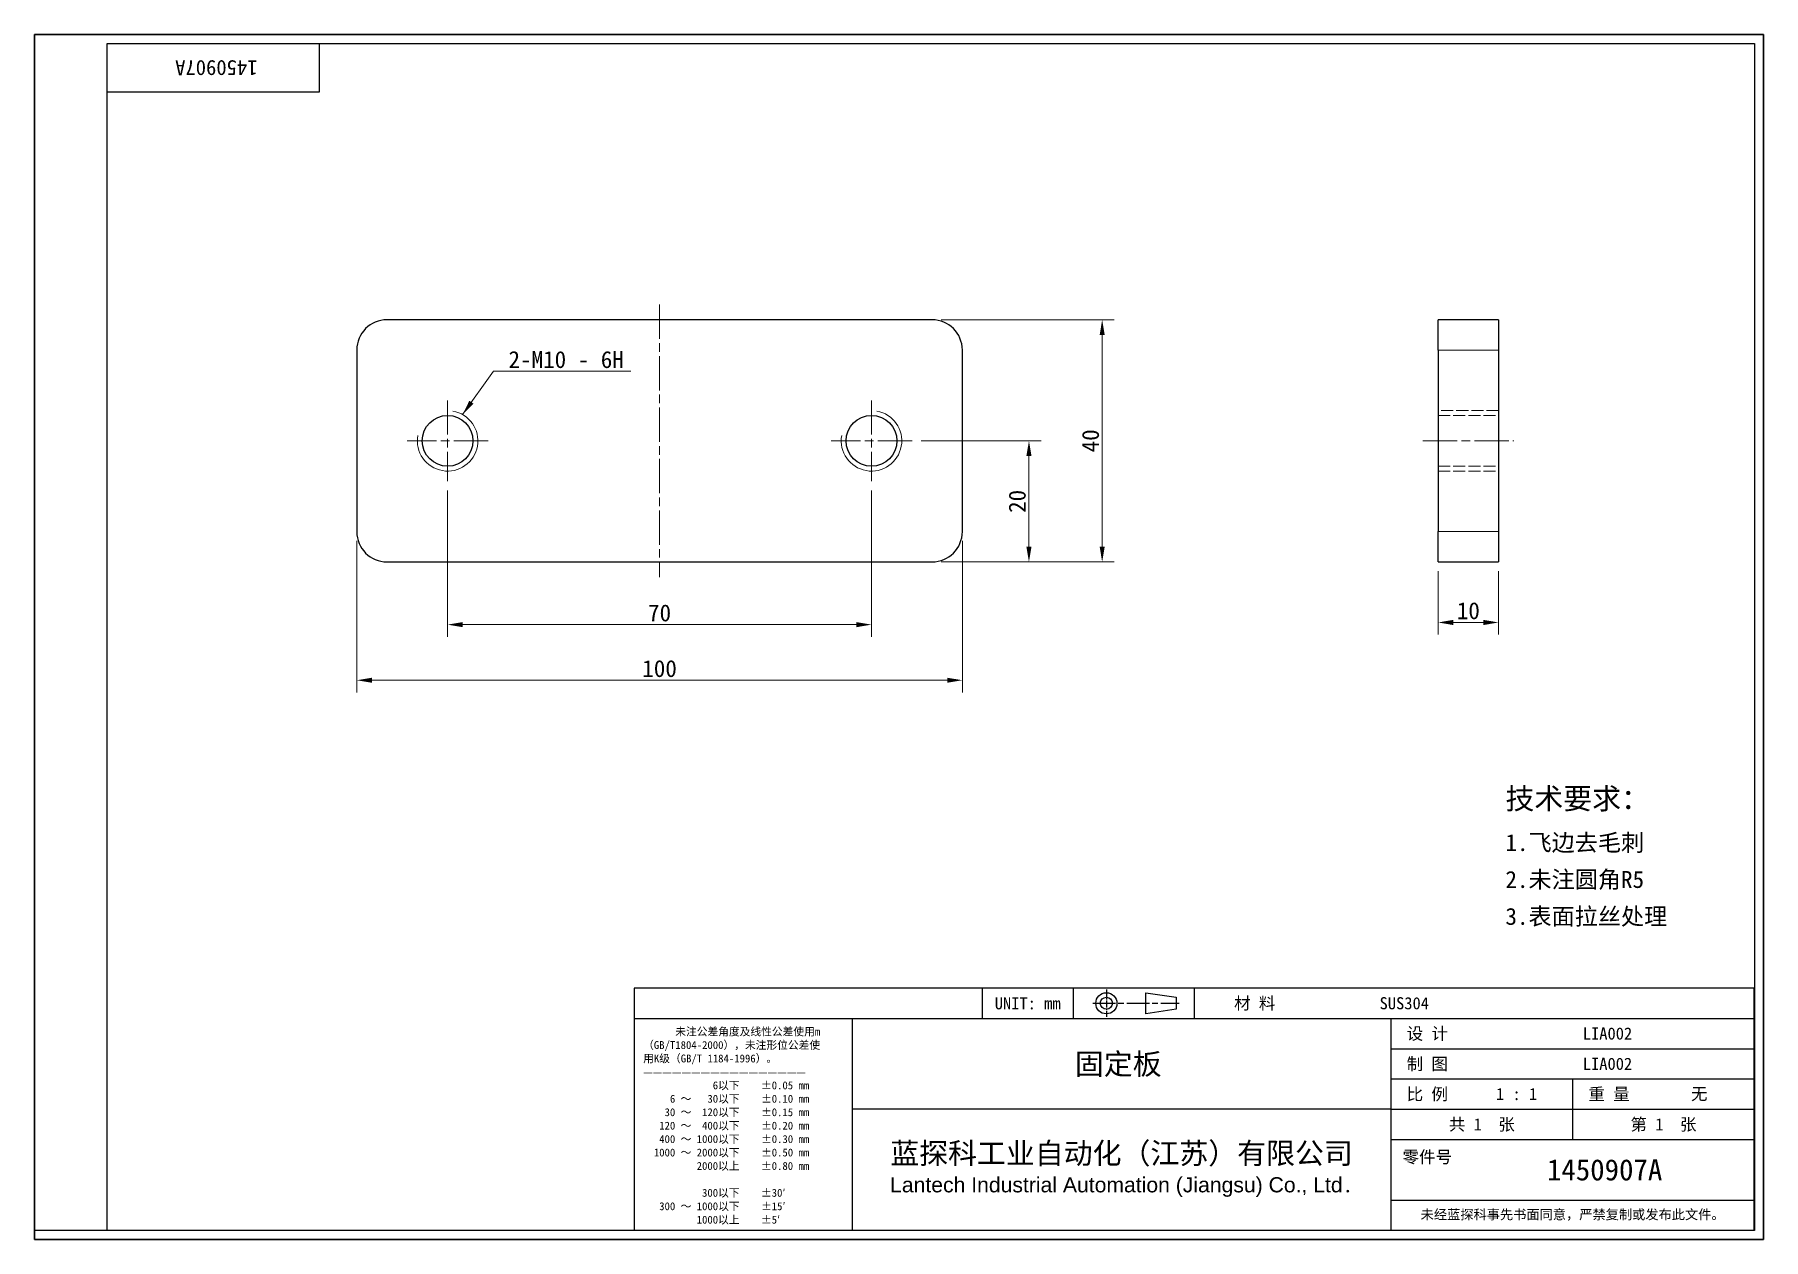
# Model space of a CAD drawing. Header units: millimetres. Extents: x 6 to 292, y 5 to 205.
import ezdxf
from ezdxf.enums import TextEntityAlignment as Align

# ---------------------------------------------------------------- set-up
doc = ezdxf.new("R2010")
doc.units = ezdxf.units.MM
doc.linetypes.add('CHAIN', pattern=[0.3543, 0.2362, -0.0295, 0.0591, -0.0295])
doc.linetypes.add('DASHED', pattern=[0.2067, 0.1654, -0.0413])
for name, color, linetype, lineweight in [('1', 7, 'Continuous', 18), ('可见 (ISO)', 7, 'Continuous', 25), ('可见窄的 (ISO)', 7, 'Continuous', 18), ('图框 (ISO)', 7, 'Continuous', 35), ('标题 (ISO)', 7, 'Continuous', 25)]:
    doc.layers.add(name, color=color, linetype=linetype, lineweight=lineweight)
for name, color, linetype, lineweight, true_color in [('中心标记 (ISO)', 1, 'CHAIN', 18, 0xff0000), ('中心线 (ISO)', 1, 'CHAIN', 18, 0xff0000), ('尺寸 (ISO)', 7, 'Continuous', 18, 0x008000), ('符号 (ISO)', 7, 'Continuous', 18, 0x008000), ('隐藏 (ISO)', 5, 'DASHED', 18, 0x0000ff)]:
    doc.layers.add(name, color=color, linetype=linetype, lineweight=lineweight, true_color=true_color)
doc.styles.add('文本样式164', font='SimSun.ttf')
doc.styles.add('文本样式165', font='SimSun.ttf')
doc.styles.add('文本样式74', font='SimSun.ttf')
doc.styles.add('最新国标', font='simfang.ttf')
doc.styles.add('注释文本 (ISO)', font='simfang.ttf')
doc.dimstyles.new('默认 (GB)', dxfattribs={"dimtxt": 2.8, "dimasz": 2.5, "dimexe": 2, "dimexo": 1.5, "dimgap": 0.5, "dimtad": 1, "dimtoh": 1, "dimdsep": 46, "dimtxsty": '最新国标', "dimcen": 0.09, "dimdle": 10, "dimclrd": 256, "dimclre": 256, "dimclrt": 256, "dimaunit": 1, "dimadec": 3, "dimazin": 2, "dimtfac": 0.535714, "dimtdec": 3, "dimtmove": 0, "dimatfit": 3, "dimfxl": 0, "dimtolj": 1, "dimlwd": -1, "dimlwe": -1, "dimarcsym": 0})
doc.dimstyles.new('默认 (GB)$7', dxfattribs={"dimtxt": 2.8, "dimasz": 2.5, "dimexe": 2, "dimexo": 1.5, "dimgap": 0.5, "dimtad": 1, "dimtoh": 1, "dimdsep": 46, "dimtxsty": '最新国标', "dimcen": 0.09, "dimdle": 10, "dimclrd": 256, "dimclre": 256, "dimclrt": 256, "dimaunit": 1, "dimadec": 3, "dimazin": 2, "dimtfac": 0.535714, "dimtdec": 3, "dimtmove": 0, "dimatfit": 3, "dimfxl": 0, "dimtolj": 1, "dimlwd": -1, "dimlwe": -1, "dimarcsym": 0})

# ---------------------------------------------------------------- blocks, each defined once
blk = doc.blocks.new('图框 最新国标')
at = {"layer": '图框 (ISO)'}
for p, q in [((6, 7), (6, 204.5)), ((6, 204.5), (291.5, 204.5)), ((291.5, 204.5), (291.5, 5.5)), ((6, 7), (6, 5.5)), ((6, 7), (6, 5.5)), ((291.5, 5.5), (6, 5.5))]:
    blk.add_line(p, q, dxfattribs=at)
at = {"layer": '图框 (ISO)', "color": 7, "linetype": 'Continuous', "lineweight": 25}
for p, q in [((18, 203), (290, 203)), ((18, 7), (18, 203)), ((18, 203), (290, 203)), ((53, 203), (53, 195)), ((290, 203), (290, 7)), ((290, 203), (290, 7)), ((53, 195), (18, 195)), ((290, 7), (6, 7)), ((290, 7), (18, 7))]:
    blk.add_line(p, q, dxfattribs=at)
at = {"layer": '图框 (ISO)', "style": '文本样式74'}
blk.add_attdef('零件代号_001', (42.82, 200.25), '', height=2.5, rotation=180, dxfattribs=at)
blk = doc.blocks.new('标题栏 最新国标')
at = {"layer": '标题 (ISO)'}
for p, q in [((381.98, -183.84), (196.98, -183.84)), ((196.98, -183.84), (196.98, -223.84)), ((254.48, -183.84), (254.48, -188.84)), ((269.48, -183.84), (269.48, -188.84)), ((281.48, -188.09), (281.48, -184.59)), ((281.48, -184.59), (286.48, -185.34)), ((286.48, -185.34), (286.48, -187.34)), ((289.48, -183.84), (289.48, -188.84)), ((381.98, -223.84), (381.98, -183.84)), ((383.48, -183.84), (383.48, -225.34)), ((286.48, -187.34), (281.48, -188.09)), ((196.98, -188.84), (381.98, -188.84)), ((232.98, -188.84), (232.98, -223.84)), ((321.98, -188.84), (321.98, -223.84)), ((321.98, -193.84), (381.98, -193.84)), ((321.98, -198.84), (381.98, -198.84)), ((351.98, -198.84), (351.98, -208.84)), ((321.98, -203.84), (232.98, -203.84)), ((321.98, -203.84), (381.98, -203.84)), ((321.98, -208.84), (381.98, -208.84)), ((321.98, -218.84), (381.98, -218.84)), ((196.98, -223.84), (381.98, -223.84)), ((383.48, -225.34), (196.98, -225.34))]:
    blk.add_line(p, q, dxfattribs=at)
at = {"layer": '标题 (ISO)', "linetype": 'CHAIN', "ltscale": 5.000333}
blk.add_line((274.98, -184.09), (274.98, -188.59), dxfattribs=at)
at = {"layer": '标题 (ISO)', "linetype": 'CHAIN', "ltscale": 15.834605}
blk.add_line((272.73, -186.34), (286.98, -186.34), dxfattribs=at)
at = {"layer": '标题 (ISO)'}
for radius in [1.75, 1]:
    blk.add_circle((274.98, -186.34), radius, dxfattribs=at)
at = {"layer": '1', "style": '文本样式164'}
for s, p in [('UNIT: mm', (261.98, -186.34)), ('材 料', (299.48, -186.34)), ('设 计', (327.98, -191.34)), ('制 图', (327.98, -196.34)), ('比 例', (327.98, -201.34)), ('重 量', (357.98, -201.34)), ('共 1  张', (336.98, -206.34)), ('第 1  张', (366.98, -206.34))]:
    blk.add_text(s, height=2, dxfattribs=at).set_placement(p, align=Align.MIDDLE_CENTER)
at = {"layer": '标题 (ISO)', "style": '注释文本 (ISO)'}
for s, insert, char_height, attachment_point, line_spacing_factor in [('\\fSimSun|b0|i0;{\\H1.3000;      未注公差角度及线性公差使用m\\P}\\fSimSun|b0|i0;{\\H1.3000;（GB/T1804-2000），未注形位公差使\\P}\\fSimSun|b0|i0;{\\H1.3000;用K级（GB/T 1184-1996）。\\P}\\fSimSun|b0|i0;{\\H1.3000;—————————————————\\P}\\fSimSun|b0|i0;{\\H1.3000;             6以下    ±0.05 mm\\P}\\fSimSun|b0|i0;{\\H1.3000;     6 ～   30以下    ±0.10 mm\\P}\\fSimSun|b0|i0;{\\H1.3000;    30 ～  120以下    ±0.15 mm\\P}\\fSimSun|b0|i0;{\\H1.3000;   120 ～  400以下    ±0.20 mm\\P}\\fSimSun|b0|i0;{\\H1.3000;   400 ～ 1000以下    ±0.30 mm\\P}\\fSimSun|b0|i0;{\\H1.3000;  1000 ～ 2000以下    ±0.50 mm\\P}\\fSimSun|b0|i0;{\\H1.3000;          2000以上    ±0.80 mm\\P}\\fSimSun|b0|i0;{\\H1.3000;\\P}\\fSimSun|b0|i0;{\\H1.3000;           300以下    ±30′\\P}\\fSimSun|b0|i0;{\\H1.3000;   300 ～ 1000以下    ±15′\\P}\\fSimSun|b0|i0;{\\H1.3000;          1000以上    ±5′}', (198.48, -206.63), 1.3, 4, 1.023913), ('{\\fMicrosoft YaHei|b0|i0|c134|p34;\\H1.75x;蓝探科工业自动化（江苏）有限公司\\P\\fArial|b0|i0|c0|p34;\\H0.71429x;Lantech Industrial Automation (Jiangsu) Co., Ltd\\fFangSong|b0|i0|c134|p49;.\\H1.15195x; }', (277.48, -213.84), 2, 5, 0.978695)]:
    blk.add_mtext(s, dxfattribs=dict(at, insert=insert, char_height=char_height, attachment_point=attachment_point, line_spacing_factor=line_spacing_factor))
at = {"layer": '标题 (ISO)', "attachment_point": 5, "style": '注释文本 (ISO)'}
for s, insert, char_height in [('\\fFangSong|b0|i0;零件号', (327.98, -211.84), 2), ('\\fSimSun|b0|i0;{\\H1.6000;未经蓝探科事先书面同意，严禁复制或发布此文件。}', (351.98, -221.34), 1.6)]:
    blk.add_mtext(s, dxfattribs=dict(at, insert=insert, char_height=char_height))
at = {"layer": '标题 (ISO)'}
for tag, p, height, style in [('材料_001', (320.09, -187.33), 2, '注释文本 (ISO)'), ('设计人_001', (353.65, -192.33), 2, '注释文本 (ISO)'), ('库存编号_001', (269.78, -198.11), 3.5, '文本样式165'), ('设计人_001', (353.65, -197.33), 2, '注释文本 (ISO)'), ('视图比例_001', (339.32, -202.33), 2, '注释文本 (ISO)'), ('质量\\P3;_001', (371.53, -202.3), 2, '注释文本 (ISO)'), ('零件代号_001', (347.74, -215.59), 3.5, '文本样式165')]:
    blk.add_attdef(tag, p, '', height=height, dxfattribs=dict(at, style=style))
blk = doc.blocks.new('*D5')
at = {"layer": 'Defpoints', "color": 0, "transparency": 16777216}
for p in [(74.21, 130.71), (144.21, 130.71), (144.21, 107.04)]:
    blk.add_point(p, dxfattribs=at)
at = {"layer": '尺寸 (ISO)', "color": 116, "true_color": 0x00803f, "transparency": 16777216}
for p, q in [((74.21, 129.21), (74.21, 105.04)), ((144.21, 129.21), (144.21, 105.04)), ((76.71, 107.04), (141.71, 107.04))]:
    blk.add_line(p, q, dxfattribs=at)
for points in [[(76.71, 107.46), (76.71, 106.62), (74.21, 107.04)], [(141.71, 107.46), (141.71, 106.62), (144.21, 107.04)]]:
    blk.add_solid(points, dxfattribs=at)
at = {"layer": '尺寸 (ISO)', "transparency": 16777216, "insert": (109.21, 108.96), "char_height": 2.8, "attachment_point": 5, "style": '最新国标'}
blk.add_mtext('\\A1;70', dxfattribs=at)
blk = doc.blocks.new('*D6')
at = {"layer": 'Defpoints', "color": 0, "transparency": 16777216}
for p in [(59.21, 122.4), (159.21, 122.4), (159.21, 97.86)]:
    blk.add_point(p, dxfattribs=at)
at = {"layer": '尺寸 (ISO)', "color": 116, "true_color": 0x00803f, "transparency": 16777216}
for p, q in [((59.21, 120.9), (59.21, 95.86)), ((159.21, 120.9), (159.21, 95.86)), ((61.71, 97.86), (156.71, 97.86))]:
    blk.add_line(p, q, dxfattribs=at)
for points in [[(61.71, 98.27), (61.71, 97.44), (59.21, 97.86)], [(156.71, 98.27), (156.71, 97.44), (159.21, 97.86)]]:
    blk.add_solid(points, dxfattribs=at)
at = {"layer": '尺寸 (ISO)', "transparency": 16777216, "insert": (109.21, 99.77), "char_height": 2.8, "attachment_point": 5, "style": '最新国标'}
blk.add_mtext('\\A1;100', dxfattribs=at)
blk = doc.blocks.new('*D7')
at = {"layer": 'Defpoints', "color": 0, "transparency": 16777216}
for p in [(150.9, 137.4), (154.21, 117.4), (170.21, 117.4)]:
    blk.add_point(p, dxfattribs=at)
at = {"layer": '尺寸 (ISO)', "color": 116, "true_color": 0x00803f, "transparency": 16777216}
for p, q in [((152.4, 137.4), (172.21, 137.4)), ((170.21, 134.9), (170.21, 119.9)), ((155.71, 117.4), (172.21, 117.4))]:
    blk.add_line(p, q, dxfattribs=at)
for points in [[(169.79, 134.9), (170.63, 134.9), (170.21, 137.4)], [(169.79, 119.9), (170.63, 119.9), (170.21, 117.4)]]:
    blk.add_solid(points, dxfattribs=at)
at = {"layer": '尺寸 (ISO)', "transparency": 16777216, "insert": (168.29, 127.4), "char_height": 2.8, "attachment_point": 5, "rotation": 90, "style": '最新国标'}
blk.add_mtext('\\A1;20', dxfattribs=at)
blk = doc.blocks.new('*D8')
at = {"layer": 'Defpoints', "color": 0, "transparency": 16777216}
for p in [(154.21, 157.4), (154.21, 117.4), (182.3, 117.4)]:
    blk.add_point(p, dxfattribs=at)
at = {"layer": '尺寸 (ISO)', "color": 116, "true_color": 0x00803f, "transparency": 16777216}
for p, q in [((155.71, 157.4), (184.3, 157.4)), ((182.3, 154.9), (182.3, 119.9)), ((155.71, 117.4), (184.3, 117.4))]:
    blk.add_line(p, q, dxfattribs=at)
for points in [[(181.89, 154.9), (182.72, 154.9), (182.3, 157.4)], [(181.89, 119.9), (182.72, 119.9), (182.3, 117.4)]]:
    blk.add_solid(points, dxfattribs=at)
at = {"layer": '尺寸 (ISO)', "transparency": 16777216, "insert": (180.39, 137.4), "char_height": 2.8, "attachment_point": 5, "rotation": 90, "style": '最新国标'}
blk.add_mtext('\\A1;40', dxfattribs=at)
blk = doc.blocks.new('*D9')
at = {"layer": 'Defpoints', "color": 0, "transparency": 16777216}
for p in [(237.77, 117.4), (247.77, 117.4), (247.77, 107.4)]:
    blk.add_point(p, dxfattribs=at)
at = {"layer": '尺寸 (ISO)', "color": 116, "true_color": 0x00803f, "transparency": 16777216}
for p, q in [((237.77, 115.9), (237.77, 105.4)), ((247.77, 115.9), (247.77, 105.4)), ((240.27, 107.4), (245.27, 107.4))]:
    blk.add_line(p, q, dxfattribs=at)
for points in [[(240.27, 107.82), (240.27, 106.98), (237.77, 107.4)], [(245.27, 107.82), (245.27, 106.98), (247.77, 107.4)]]:
    blk.add_solid(points, dxfattribs=at)
at = {"layer": '尺寸 (ISO)', "transparency": 16777216, "insert": (242.77, 109.32), "char_height": 2.8, "attachment_point": 5, "style": '最新国标'}
blk.add_mtext('\\A1;10', dxfattribs=at)

msp = doc.modelspace()

# ---------------------------------------------------------------- linework, layer by layer
at = {"layer": '中心标记 (ISO)', "ltscale": 23.990969}
for p, q in [((74.21, 144.089), (74.21, 130.713)), ((144.21, 144.089), (144.21, 130.713)), ((80.898, 137.401), (67.522, 137.401)), ((150.898, 137.401), (137.522, 137.401))]:
    msp.add_line(p, q, dxfattribs=at)
at = {"layer": '中心线 (ISO)', "ltscale": 23.990969}
for p, q in [((109.21, 159.901), (109.21, 114.901)), ((235.27, 137.401), (250.27, 137.401))]:
    msp.add_line(p, q, dxfattribs=at)
at = {"layer": '可见 (ISO)'}
for p, q in [((154.21, 157.401), (64.21, 157.401)), ((237.77, 152.401), (237.77, 157.401)), ((247.77, 157.401), (237.77, 157.401)), ((247.77, 157.401), (247.77, 152.401)), ((59.21, 152.401), (59.21, 122.401)), ((159.21, 122.401), (159.21, 152.401)), ((237.77, 152.401), (237.77, 122.401)), ((247.77, 152.401), (247.77, 122.401)), ((237.77, 117.401), (237.77, 122.401)), ((247.77, 122.401), (247.77, 117.401)), ((64.21, 117.401), (154.21, 117.401)), ((237.77, 117.401), (247.77, 117.401))]:
    msp.add_line(p, q, dxfattribs=at)
for centre in [(74.21, 137.401), (144.21, 137.401)]:
    msp.add_circle(centre, 4.188, dxfattribs=at)
for centre, start, end in [((64.21, 152.401), 90, 180), ((154.21, 152.401), 0, 90), ((64.21, 122.401), 180, 270), ((154.21, 122.401), 270, 0)]:
    msp.add_arc(centre, 5, start, end, dxfattribs=at)
at = {"layer": '可见窄的 (ISO)'}
for p, q in [((237.77, 152.401), (247.77, 152.401)), ((247.77, 122.401), (237.77, 122.401))]:
    msp.add_line(p, q, dxfattribs=at)
for centre in [(74.21, 137.401), (144.21, 137.401)]:
    msp.add_arc(centre, 5, 170, 80, dxfattribs=at)
at = {"layer": '隐藏 (ISO)', "ltscale": 12.094824}
for p, q in [((247.77, 142.401), (237.77, 142.401)), ((237.77, 141.589), (247.77, 141.589)), ((237.77, 133.213), (247.77, 133.213)), ((237.77, 132.401), (247.77, 132.401))]:
    msp.add_line(p, q, dxfattribs=at)

# ---------------------------------------------------------------- block references
msp.add_blockref('图框 最新国标', (0, 0)).add_auto_attribs({'零件代号_001': '1450907A'})
ref = msp.add_blockref('标题栏 最新国标', (-91.983, 230.844))
ref.add_attrib('零件代号_001', '1450907A', (255.754, 15.25), dxfattribs={"layer": '标题 (ISO)', "height": 3.5, "style": '文本样式165'})
ref.add_attrib('库存编号_001', '固定板', (177.796, 32.73), dxfattribs={"layer": '标题 (ISO)', "height": 3.5, "style": '文本样式165'})
ref.add_attrib('质量\\P3;_001', '无', (279.543, 28.54), dxfattribs={"layer": '标题 (ISO)', "height": 2, "style": '注释文本 (ISO)'})
ref.add_attrib('视图比例_001', '1 : 1', (247.337, 28.517), dxfattribs={"layer": '标题 (ISO)', "height": 2, "style": '注释文本 (ISO)'})
ref.add_attrib('设计人_001', 'LIA002', (261.669, 38.511), dxfattribs={"layer": '标题 (ISO)', "height": 2, "style": '注释文本 (ISO)'})
ref.add_attrib('设计人_001', 'LIA002', (261.669, 33.511), dxfattribs={"layer": '标题 (ISO)', "height": 2, "style": '注释文本 (ISO)'})
ref.add_attrib('材料_001', 'SUS304', (228.111, 43.511), dxfattribs={"layer": '标题 (ISO)', "height": 2, "style": '注释文本 (ISO)'})

# ---------------------------------------------------------------- texts
at = {"layer": '符号 (ISO)'}
for s, insert, char_height, width, attachment_point, line_spacing_factor, style in [('2-M10 - 6H', (84.263, 149.382), 2.8, 21.16866, 7, 0.49, '最新国标'), ('{\\H1.75x;技术要求：\\H0.8x;\\P1.飞边去毛刺\\P2.未注圆角R5\\P3.表面拉丝处理}', (248.894, 68.606), 2, 29.34269, 4, 1.305367, '注释文本 (ISO)')]:
    msp.add_mtext(s, dxfattribs=dict(at, insert=insert, char_height=char_height, width=width, attachment_point=attachment_point, line_spacing_factor=line_spacing_factor, style=style))

# ---------------------------------------------------------------- dimensions: what is measured, and where the dimension line sits
at = {"layer": '尺寸 (ISO)', "color": 116, "true_color": 0x00803f}
for base, p1, p2, angle, picture, middle in [((182.305, 117.401), (154.21, 157.401), (154.21, 117.401), 90, '*D8', (182.305, 137.401)), ((170.21, 117.401), (150.898, 137.401), (154.21, 117.401), 90, '*D7', (170.21, 127.401)), ((144.21, 107.041), (74.21, 130.713), (144.21, 130.713), 180, '*D5', (109.21, 107.041)), ((159.21, 97.856), (59.21, 122.401), (159.21, 122.401), 180, '*D6', (109.21, 97.856)), ((247.77, 107.401), (237.77, 117.401), (247.77, 117.401), 180, '*D9', (242.77, 107.401))]:
    dim = msp.add_linear_dim(base=base, p1=p1, p2=p2, angle=angle, dimstyle='默认 (GB)', override={"dimgap": 0.5, "dimtoh": 0, "dimdec": 2, "dimtol": 0, "dimlim": 0, "dimtp": 0, "dimtm": 0, "dimtdec": 3, "dimtofl": 0, "dimatfit": 1}, dxfattribs=at)
    dim.commit()
    dim.dimension.update_dxf_attribs({"geometry": picture, "text_midpoint": middle, "dimtype": 160})

# ---------------------------------------------------------------- leaders
at = {"layer": '符号 (ISO)', "annotation_type": 0, "has_hookline": 1, "hookline_direction": 0, "text_width": 20.192}
msp.add_leader([(76.689, 141.744), (81.763, 148.915), (84.263, 148.915)], dimstyle='默认 (GB)$7', override={"dimgap": 0, "dimtad": 1}, dxfattribs=at)

doc.saveas('drawing.dxf')
